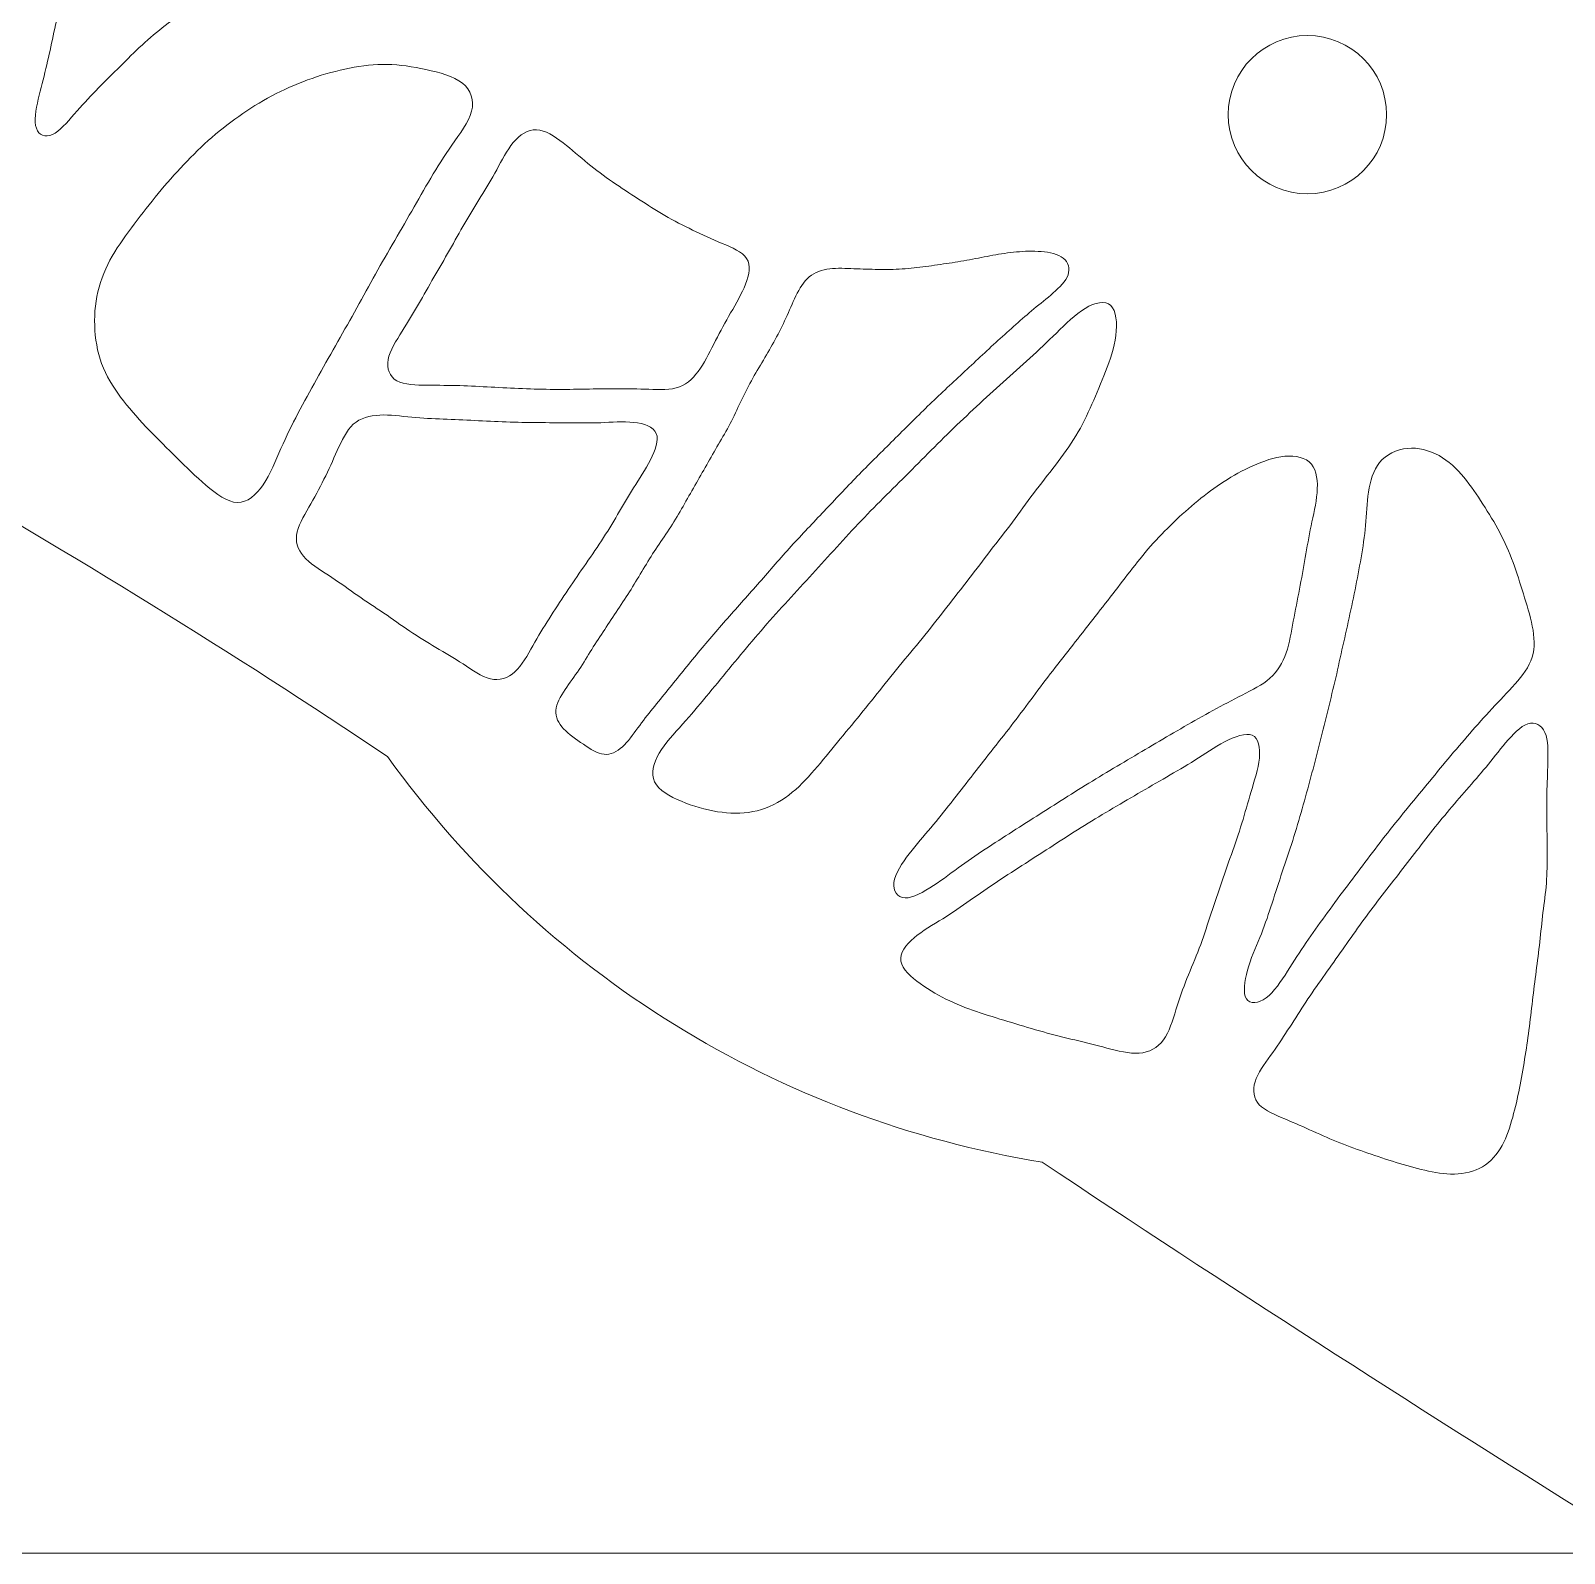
# Model space of a CAD drawing. Header units: inches. Extents: x 36 to 189, y -75 to 56.
# Drawn here: x 50.49 to 59.62, y 17.31 to 26.38 of the extents above; entities that cross this region are included whole.
import ezdxf

# ---------------------------------------------------------------- set-up
doc = ezdxf.new("R2010")
doc.units = ezdxf.units.IN
for name, color, linetype, lineweight in [('01_ORIGINAL_CAD', 7, 'Continuous', 20), ('10_EXTENSION_MASSES', 7, 'Continuous', 15), ('11_NODAL_COURTS', 7, 'Continuous', 15)]:
    doc.layers.add(name, color=color, linetype=linetype, lineweight=lineweight)

# ---------------------------------------------------------------- blocks, each defined once
blk = doc.blocks.new('OPTION_01_SCALLOP')
at = {"layer": '01_ORIGINAL_CAD'}
blk.add_line((71.4416, 17.3122), (36.2477, 17.3122), dxfattribs=at)
for centre, radius, start, end in [((27.3488, -15.6541), 45.3906, 56.18317, 60.40695), ((57.468, 25.5434), 5.9789, 215.66578, 260.76223), ((129.1585, 128.6999), 131.0408, 236.329902, 238.047924)]:
    blk.add_arc(centre, radius, start, end, dxfattribs=at)
at = {"layer": '10_EXTENSION_MASSES'}
for points, knots in [([(50.6142, 25.7613), (50.5721, 25.7421), (50.533, 25.7574), (50.5189, 25.7991), (50.5049, 25.8408), (50.5158, 25.9089), (50.53, 25.9726), (50.5442, 26.0363), (50.5615, 26.0956), (50.5759, 26.1541), (50.5903, 26.2126), (50.6017, 26.2702), (50.6143, 26.3284), (50.6268, 26.3865), (50.6404, 26.4451), (50.6559, 26.5033), (50.6714, 26.5615), (50.6888, 26.6194), (50.7051, 26.6774), (50.7215, 26.7355), (50.7369, 26.7937), (50.7518, 26.852), (50.7667, 26.9104), (50.7812, 26.9688), (50.7988, 27.0268), (50.8165, 27.0847), (50.8373, 27.1421), (50.8575, 27.1998), (50.8777, 27.2574), (50.8971, 27.3153), (50.9164, 27.3727), (50.9356, 27.4301), (50.9547, 27.487), (50.9757, 27.543), (50.9968, 27.5989), (51.02, 27.654), (51.0427, 27.7097), (51.0655, 27.7653), (51.0877, 27.8216), (51.1127, 27.8766), (51.1377, 27.9316), (51.1653, 27.9852), (51.1914, 28.0403), (51.2176, 28.0955), (51.2421, 28.1521), (51.2711, 28.2074), (51.3, 28.2627), (51.3333, 28.3168), (51.3789, 28.3518), (51.4245, 28.3867), (51.4825, 28.4025), (51.54, 28.3961), (51.5974, 28.3897), (51.6544, 28.3613), (51.7069, 28.3281), (51.7594, 28.295), (51.8075, 28.2572), (51.8534, 28.2179), (51.8994, 28.1786), (51.9433, 28.1378), (51.9861, 28.095), (52.029, 28.0521), (52.0707, 28.0072), (52.1111, 27.9616), (52.1515, 27.916), (52.1904, 27.8697), (52.2266, 27.8212), (52.2628, 27.7727), (52.2962, 27.7222), (52.3306, 27.6719), (52.3651, 27.6217), (52.4006, 27.5718), (52.4311, 27.5195), (52.4616, 27.4671), (52.4872, 27.4122), (52.5073, 27.3549), (52.5275, 27.2976), (52.5423, 27.2378), (52.5489, 27.175), (52.5554, 27.1123), (52.5538, 27.0466), (52.5339, 26.9939), (52.5141, 26.9412), (52.4761, 26.9015), (52.4254, 26.879), (52.3748, 26.8566), (52.3115, 26.8514), (52.2502, 26.8429), (52.1889, 26.8343), (52.1296, 26.8222), (52.0713, 26.8073), (52.013, 26.7924), (51.9557, 26.7747), (51.9001, 26.7519), (51.8445, 26.7292), (51.7905, 26.7014), (51.7365, 26.6734), (51.6825, 26.6454), (51.6285, 26.6172), (51.5748, 26.5893), (51.521, 26.5614), (51.4675, 26.5339), (51.4164, 26.5024), (51.3652, 26.4709), (51.3164, 26.4355), (51.2691, 26.398), (51.2217, 26.3605), (51.1758, 26.3209), (51.1315, 26.2792), (51.0872, 26.2375), (51.0444, 26.1937), (51.0014, 26.151), (50.9584, 26.1082), (50.9151, 26.0666), (50.8726, 26.0229), (50.8301, 25.9792), (50.7885, 25.9334), (50.745, 25.8837), (50.7016, 25.834), (50.6564, 25.7804), (50.6142, 25.7613)], [0, 0, 0, 0, 0.025, 0.025, 0.025, 0.05, 0.05, 0.05, 0.075, 0.075, 0.075, 0.1, 0.1, 0.1, 0.125, 0.125, 0.125, 0.15, 0.15, 0.15, 0.175, 0.175, 0.175, 0.2, 0.2, 0.2, 0.225, 0.225, 0.225, 0.25, 0.25, 0.25, 0.275, 0.275, 0.275, 0.3, 0.3, 0.3, 0.325, 0.325, 0.325, 0.35, 0.35, 0.35, 0.375, 0.375, 0.375, 0.4, 0.4, 0.4, 0.425, 0.425, 0.425, 0.45, 0.45, 0.45, 0.475, 0.475, 0.475, 0.5, 0.5, 0.5, 0.525, 0.525, 0.525, 0.55, 0.55, 0.55, 0.575, 0.575, 0.575, 0.6, 0.6, 0.6, 0.625, 0.625, 0.625, 0.65, 0.65, 0.65, 0.675, 0.675, 0.675, 0.7, 0.7, 0.7, 0.725, 0.725, 0.725, 0.75, 0.75, 0.75, 0.775, 0.775, 0.775, 0.8, 0.8, 0.8, 0.825, 0.825, 0.825, 0.85, 0.85, 0.85, 0.875, 0.875, 0.875, 0.9, 0.9, 0.9, 0.925, 0.925, 0.925, 0.95, 0.95, 0.95, 0.975, 0.975, 0.975, 1, 1, 1, 1]), ([(50.9183, 24.371), (50.8887, 24.4415), (50.8728, 24.5178), (50.8677, 24.5952), (50.8625, 24.6726), (50.8682, 24.7511), (50.8858, 24.8258), (50.9034, 24.9005), (50.9329, 24.9714), (50.971, 25.038), (51.0092, 25.1047), (51.056, 25.1669), (51.1024, 25.2286), (51.1489, 25.2902), (51.195, 25.3513), (51.2439, 25.4104), (51.2927, 25.4695), (51.3442, 25.5267), (51.3975, 25.5828), (51.4509, 25.639), (51.506, 25.6941), (51.5642, 25.745), (51.6224, 25.796), (51.6838, 25.8429), (51.7478, 25.8864), (51.8118, 25.9299), (51.8784, 25.97), (51.9473, 26.0053), (52.0162, 26.0406), (52.0875, 26.0711), (52.1607, 26.0965), (52.2339, 26.1219), (52.3091, 26.1422), (52.384, 26.157), (52.4589, 26.1717), (52.5335, 26.1809), (52.6086, 26.1795), (52.6836, 26.178), (52.759, 26.166), (52.8391, 26.1488), (52.9191, 26.1316), (53.0039, 26.1092), (53.056, 26.0677), (53.1082, 26.0261), (53.1277, 25.9653), (53.1109, 25.9002), (53.094, 25.8352), (53.0408, 25.7659), (52.994, 25.699), (52.9472, 25.6321), (52.9069, 25.5677), (52.8681, 25.5027), (52.8293, 25.4376), (52.7922, 25.3718), (52.7542, 25.3055), (52.7162, 25.2393), (52.6773, 25.1725), (52.6387, 25.1059), (52.6001, 25.0393), (52.5618, 24.9729), (52.5244, 24.9059), (52.4869, 24.8389), (52.4504, 24.7713), (52.4131, 24.7042), (52.3758, 24.6372), (52.3379, 24.5706), (52.3, 24.5039), (52.2622, 24.4371), (52.2244, 24.3701), (52.187, 24.303), (52.1496, 24.2359), (52.1124, 24.1686), (52.077, 24.101), (52.0416, 24.0334), (52.008, 23.9654), (51.9756, 23.8918), (51.9432, 23.8182), (51.9121, 23.7389), (51.8701, 23.6766), (51.8281, 23.6142), (51.7754, 23.5688), (51.716, 23.5704), (51.6566, 23.5719), (51.5906, 23.6204), (51.5291, 23.6729), (51.4676, 23.7255), (51.4106, 23.7821), (51.3549, 23.8371), (51.2991, 23.8922), (51.2446, 23.9457), (51.1913, 24.0011), (51.1381, 24.0565), (51.086, 24.1139), (51.0385, 24.1749), (50.9909, 24.2359), (50.9478, 24.3005), (50.9183, 24.371)], [0, 0, 0, 0, 0.03125, 0.03125, 0.03125, 0.0625, 0.0625, 0.0625, 0.09375, 0.09375, 0.09375, 0.125, 0.125, 0.125, 0.15625, 0.15625, 0.15625, 0.1875, 0.1875, 0.1875, 0.21875, 0.21875, 0.21875, 0.25, 0.25, 0.25, 0.28125, 0.28125, 0.28125, 0.3125, 0.3125, 0.3125, 0.34375, 0.34375, 0.34375, 0.375, 0.375, 0.375, 0.40625, 0.40625, 0.40625, 0.4375, 0.4375, 0.4375, 0.46875, 0.46875, 0.46875, 0.5, 0.5, 0.5, 0.53125, 0.53125, 0.53125, 0.5625, 0.5625, 0.5625, 0.59375, 0.59375, 0.59375, 0.625, 0.625, 0.625, 0.65625, 0.65625, 0.65625, 0.6875, 0.6875, 0.6875, 0.71875, 0.71875, 0.71875, 0.75, 0.75, 0.75, 0.78125, 0.78125, 0.78125, 0.8125, 0.8125, 0.8125, 0.84375, 0.84375, 0.84375, 0.875, 0.875, 0.875, 0.90625, 0.90625, 0.90625, 0.9375, 0.9375, 0.9375, 0.96875, 0.96875, 0.96875, 1, 1, 1, 1]), ([(52.6658, 24.2956), (52.6215, 24.3201), (52.6037, 24.3679), (52.6139, 24.4214), (52.6241, 24.475), (52.6622, 24.5343), (52.6973, 24.5902), (52.7323, 24.6461), (52.7641, 24.6986), (52.795, 24.7517), (52.8258, 24.8048), (52.8556, 24.8584), (52.8864, 24.912), (52.9172, 24.9656), (52.9489, 25.0192), (52.9796, 25.0732), (53.0103, 25.1271), (53.0398, 25.1816), (53.0707, 25.2348), (53.1017, 25.2881), (53.134, 25.3402), (53.1659, 25.3921), (53.1979, 25.444), (53.2296, 25.4956), (53.2603, 25.5517), (53.291, 25.6078), (53.3209, 25.6683), (53.3594, 25.7145), (53.398, 25.7607), (53.4452, 25.7926), (53.4969, 25.7904), (53.5485, 25.7882), (53.6045, 25.7519), (53.656, 25.7122), (53.7074, 25.6725), (53.7544, 25.6295), (53.8025, 25.59), (53.8506, 25.5506), (53.9, 25.5147), (53.9506, 25.4799), (54.0012, 25.445), (54.0531, 25.4112), (54.105, 25.3774), (54.157, 25.3437), (54.2089, 25.31), (54.2623, 25.2792), (54.3156, 25.2484), (54.3702, 25.2205), (54.427, 25.1932), (54.4838, 25.166), (54.5426, 25.1395), (54.6025, 25.1138), (54.6624, 25.0882), (54.7233, 25.0633), (54.7489, 25.0233), (54.7746, 24.9832), (54.7649, 24.9279), (54.7427, 24.871), (54.7204, 24.814), (54.6856, 24.7554), (54.6535, 24.6995), (54.6215, 24.6436), (54.5923, 24.5906), (54.5635, 24.5346), (54.5348, 24.4787), (54.5066, 24.4199), (54.4731, 24.3697), (54.4396, 24.3196), (54.4008, 24.2781), (54.3487, 24.2589), (54.2965, 24.2396), (54.2309, 24.2426), (54.1664, 24.2448), (54.102, 24.2469), (54.0387, 24.2482), (53.976, 24.2481), (53.9133, 24.248), (53.8512, 24.2466), (53.7889, 24.2455), (53.7266, 24.2444), (53.664, 24.2436), (53.6015, 24.2441), (53.539, 24.2446), (53.4765, 24.2463), (53.4139, 24.2487), (53.3513, 24.2511), (53.2887, 24.2542), (53.2266, 24.2575), (53.1645, 24.2608), (53.1029, 24.2644), (53.0404, 24.2663), (52.978, 24.2682), (52.9148, 24.2684), (52.8478, 24.2691), (52.7808, 24.2699), (52.71, 24.2711), (52.6658, 24.2956)], [0, 0, 0, 0, 0.03125, 0.03125, 0.03125, 0.0625, 0.0625, 0.0625, 0.09375, 0.09375, 0.09375, 0.125, 0.125, 0.125, 0.15625, 0.15625, 0.15625, 0.1875, 0.1875, 0.1875, 0.21875, 0.21875, 0.21875, 0.25, 0.25, 0.25, 0.28125, 0.28125, 0.28125, 0.3125, 0.3125, 0.3125, 0.34375, 0.34375, 0.34375, 0.375, 0.375, 0.375, 0.40625, 0.40625, 0.40625, 0.4375, 0.4375, 0.4375, 0.46875, 0.46875, 0.46875, 0.5, 0.5, 0.5, 0.53125, 0.53125, 0.53125, 0.5625, 0.5625, 0.5625, 0.59375, 0.59375, 0.59375, 0.625, 0.625, 0.625, 0.65625, 0.65625, 0.65625, 0.6875, 0.6875, 0.6875, 0.71875, 0.71875, 0.71875, 0.75, 0.75, 0.75, 0.78125, 0.78125, 0.78125, 0.8125, 0.8125, 0.8125, 0.84375, 0.84375, 0.84375, 0.875, 0.875, 0.875, 0.90625, 0.90625, 0.90625, 0.9375, 0.9375, 0.9375, 0.96875, 0.96875, 0.96875, 1, 1, 1, 1]), ([(53.613, 22.3326), (53.616, 22.3724), (53.6402, 22.4151), (53.6673, 22.456), (53.6944, 22.4969), (53.7244, 22.536), (53.7512, 22.5757), (53.7781, 22.6155), (53.8017, 22.6557), (53.8264, 22.6955), (53.8512, 22.7352), (53.8771, 22.7745), (53.9034, 22.814), (53.9297, 22.8535), (53.9563, 22.8932), (53.9827, 22.9331), (54.0091, 22.9729), (54.0352, 23.0129), (54.0602, 23.0531), (54.0852, 23.0933), (54.1091, 23.1338), (54.1333, 23.174), (54.1576, 23.2142), (54.1823, 23.2541), (54.2083, 23.2933), (54.2344, 23.3326), (54.2619, 23.3712), (54.2877, 23.4108), (54.3134, 23.4504), (54.3376, 23.491), (54.3612, 23.532), (54.3848, 23.5731), (54.408, 23.6145), (54.4315, 23.6557), (54.4551, 23.6969), (54.479, 23.7378), (54.5024, 23.779), (54.5257, 23.8201), (54.5485, 23.8614), (54.5722, 23.9021), (54.5958, 23.9429), (54.6202, 23.983), (54.6423, 24.0244), (54.6645, 24.0659), (54.6844, 24.1088), (54.7047, 24.1517), (54.725, 24.1946), (54.7457, 24.2376), (54.7683, 24.2796), (54.7909, 24.3215), (54.8154, 24.3624), (54.8395, 24.4031), (54.8637, 24.4438), (54.8876, 24.4843), (54.9104, 24.5255), (54.9333, 24.5667), (54.9551, 24.6085), (54.9752, 24.6519), (54.9953, 24.6952), (55.0137, 24.7401), (55.0343, 24.7843), (55.0549, 24.8284), (55.0778, 24.8718), (55.1093, 24.9027), (55.1409, 24.9336), (55.1812, 24.9519), (55.2262, 24.9598), (55.2712, 24.9677), (55.3209, 24.9651), (55.3698, 24.9631), (55.4187, 24.9611), (55.4668, 24.9598), (55.5147, 24.9589), (55.5626, 24.9581), (55.6103, 24.9577), (55.6575, 24.96), (55.7048, 24.9624), (55.7515, 24.9676), (55.7981, 24.9736), (55.8447, 24.9796), (55.8912, 24.9865), (55.9377, 24.9935), (55.9842, 25.0004), (56.0307, 25.0074), (56.0769, 25.016), (56.1231, 25.0245), (56.169, 25.0346), (56.2149, 25.0429), (56.2609, 25.0513), (56.307, 25.0579), (56.3551, 25.0624), (56.4031, 25.0668), (56.4533, 25.0691), (56.5035, 25.0649), (56.5537, 25.0607), (56.6041, 25.05), (56.6346, 25.0255), (56.6652, 25.001), (56.6758, 24.9627), (56.6627, 24.9254), (56.6495, 24.8881), (56.6125, 24.8518), (56.5744, 24.8184), (56.5363, 24.785), (56.4971, 24.7546), (56.4598, 24.7238), (56.4226, 24.6929), (56.3873, 24.6617), (56.3519, 24.6301), (56.3165, 24.5986), (56.2809, 24.5668), (56.2456, 24.5347), (56.2102, 24.5026), (56.1751, 24.4702), (56.1402, 24.4376), (56.1052, 24.405), (56.0704, 24.3724), (56.0355, 24.3398), (56.0006, 24.3072), (55.9656, 24.2747), (55.9307, 24.2421), (55.8959, 24.2094), (55.8612, 24.1767), (55.8268, 24.1435), (55.7925, 24.1103), (55.7586, 24.0767), (55.7247, 24.043), (55.6909, 24.0093), (55.6571, 23.9756), (55.6232, 23.9419), (55.5893, 23.9083), (55.5553, 23.8747), (55.5215, 23.8411), (55.4876, 23.8074), (55.4538, 23.7737), (55.4204, 23.7396), (55.387, 23.7054), (55.354, 23.6709), (55.3212, 23.6362), (55.2883, 23.6016), (55.2556, 23.5668), (55.2228, 23.5321), (55.1899, 23.4975), (55.157, 23.4629), (55.1242, 23.4282), (55.0914, 23.3934), (55.0588, 23.3586), (55.0267, 23.3233), (54.9945, 23.2879), (54.9629, 23.2522), (54.9313, 23.2163), (54.8998, 23.1805), (54.8683, 23.1446), (54.8368, 23.1087), (54.8053, 23.0728), (54.7737, 23.037), (54.7422, 23.0012), (54.7106, 22.9654), (54.6789, 22.9296), (54.6473, 22.8938), (54.6157, 22.858), (54.584, 22.8223), (54.5528, 22.7861), (54.5217, 22.7499), (54.491, 22.7134), (54.4607, 22.6765), (54.4304, 22.6395), (54.4005, 22.6023), (54.3705, 22.5651), (54.3405, 22.5279), (54.3105, 22.4907), (54.2803, 22.4539), (54.2502, 22.4171), (54.22, 22.3806), (54.1901, 22.3434), (54.1602, 22.3063), (54.1306, 22.2685), (54.101, 22.2283), (54.0715, 22.1882), (54.042, 22.1457), (54.0087, 22.1153), (53.9755, 22.0849), (53.9386, 22.0666), (53.8994, 22.0709), (53.8603, 22.0752), (53.819, 22.102), (53.7764, 22.1304), (53.7338, 22.1588), (53.69, 22.1887), (53.659, 22.2222), (53.6281, 22.2557), (53.6099, 22.2927), (53.613, 22.3326)], [0, 0, 0, 0, 0.015625, 0.015625, 0.015625, 0.03125, 0.03125, 0.03125, 0.046875, 0.046875, 0.046875, 0.0625, 0.0625, 0.0625, 0.078125, 0.078125, 0.078125, 0.09375, 0.09375, 0.09375, 0.109375, 0.109375, 0.109375, 0.125, 0.125, 0.125, 0.140625, 0.140625, 0.140625, 0.15625, 0.15625, 0.15625, 0.171875, 0.171875, 0.171875, 0.1875, 0.1875, 0.1875, 0.203125, 0.203125, 0.203125, 0.21875, 0.21875, 0.21875, 0.234375, 0.234375, 0.234375, 0.25, 0.25, 0.25, 0.265625, 0.265625, 0.265625, 0.28125, 0.28125, 0.28125, 0.296875, 0.296875, 0.296875, 0.3125, 0.3125, 0.3125, 0.328125, 0.328125, 0.328125, 0.34375, 0.34375, 0.34375, 0.359375, 0.359375, 0.359375, 0.375, 0.375, 0.375, 0.390625, 0.390625, 0.390625, 0.40625, 0.40625, 0.40625, 0.421875, 0.421875, 0.421875, 0.4375, 0.4375, 0.4375, 0.453125, 0.453125, 0.453125, 0.46875, 0.46875, 0.46875, 0.484375, 0.484375, 0.484375, 0.5, 0.5, 0.5, 0.515625, 0.515625, 0.515625, 0.53125, 0.53125, 0.53125, 0.546875, 0.546875, 0.546875, 0.5625, 0.5625, 0.5625, 0.578125, 0.578125, 0.578125, 0.59375, 0.59375, 0.59375, 0.609375, 0.609375, 0.609375, 0.625, 0.625, 0.625, 0.640625, 0.640625, 0.640625, 0.65625, 0.65625, 0.65625, 0.671875, 0.671875, 0.671875, 0.6875, 0.6875, 0.6875, 0.703125, 0.703125, 0.703125, 0.71875, 0.71875, 0.71875, 0.734375, 0.734375, 0.734375, 0.75, 0.75, 0.75, 0.765625, 0.765625, 0.765625, 0.78125, 0.78125, 0.78125, 0.796875, 0.796875, 0.796875, 0.8125, 0.8125, 0.8125, 0.828125, 0.828125, 0.828125, 0.84375, 0.84375, 0.84375, 0.859375, 0.859375, 0.859375, 0.875, 0.875, 0.875, 0.890625, 0.890625, 0.890625, 0.90625, 0.90625, 0.90625, 0.921875, 0.921875, 0.921875, 0.9375, 0.9375, 0.9375, 0.953125, 0.953125, 0.953125, 0.96875, 0.96875, 0.96875, 0.984375, 0.984375, 0.984375, 1, 1, 1, 1]), ([(54.201, 21.9066), (54.1763, 21.9561), (54.1924, 22.0181), (54.2276, 22.0777), (54.2629, 22.1373), (54.3174, 22.1946), (54.3675, 22.2503), (54.4175, 22.3061), (54.4631, 22.3603), (54.5084, 22.415), (54.5538, 22.4697), (54.599, 22.5249), (54.6444, 22.5801), (54.6899, 22.6354), (54.7356, 22.6907), (54.782, 22.7453), (54.8284, 22.8), (54.8755, 22.8539), (54.9233, 22.9072), (54.9712, 22.9605), (55.0197, 23.0132), (55.0681, 23.066), (55.1165, 23.1188), (55.1648, 23.1718), (55.2129, 23.2248), (55.2611, 23.2779), (55.3091, 23.3311), (55.3578, 23.3836), (55.4065, 23.4361), (55.4559, 23.4879), (55.5061, 23.539), (55.5563, 23.5901), (55.6072, 23.6405), (55.658, 23.6911), (55.7087, 23.7416), (55.7593, 23.7924), (55.8099, 23.8432), (55.8604, 23.8939), (55.9108, 23.9448), (55.9621, 23.9948), (56.0134, 24.0447), (56.0656, 24.0938), (56.1183, 24.1425), (56.171, 24.1911), (56.2242, 24.2394), (56.2773, 24.2873), (56.3304, 24.3352), (56.3833, 24.3828), (56.4355, 24.4306), (56.4877, 24.4785), (56.5392, 24.5266), (56.5937, 24.5798), (56.6481, 24.6331), (56.7054, 24.6913), (56.7643, 24.7267), (56.8231, 24.7621), (56.8835, 24.7746), (56.9169, 24.7437), (56.9503, 24.7127), (56.9569, 24.6382), (56.9475, 24.5647), (56.9381, 24.4913), (56.9127, 24.4189), (56.8866, 24.351), (56.8604, 24.2831), (56.8336, 24.2196), (56.805, 24.1559), (56.7764, 24.0923), (56.7462, 24.0286), (56.7101, 23.968), (56.674, 23.9074), (56.632, 23.85), (56.5887, 23.7935), (56.5453, 23.7371), (56.5005, 23.6815), (56.4577, 23.6249), (56.4149, 23.5682), (56.3741, 23.5105), (56.3316, 23.4537), (56.2891, 23.3968), (56.2449, 23.3408), (56.2015, 23.2845), (56.1581, 23.2281), (56.1155, 23.1715), (56.0723, 23.1154), (56.029, 23.0593), (55.9851, 23.0038), (55.9416, 22.9479), (55.8981, 22.8921), (55.855, 22.8359), (55.8105, 22.7807), (55.766, 22.7256), (55.7201, 22.6715), (55.6749, 22.6168), (55.6298, 22.5621), (55.5854, 22.5068), (55.5412, 22.4515), (55.4969, 22.3961), (55.4529, 22.3406), (55.4081, 22.2857), (55.3633, 22.2309), (55.3178, 22.1766), (55.2728, 22.1216), (55.2279, 22.0667), (55.1833, 22.011), (55.1356, 21.9575), (55.0878, 21.904), (55.0368, 21.8527), (54.9784, 21.8124), (54.92, 21.7721), (54.8543, 21.7428), (54.7861, 21.7292), (54.7179, 21.7155), (54.6472, 21.7175), (54.5753, 21.7291), (54.5033, 21.7406), (54.4301, 21.7617), (54.3607, 21.7908), (54.2913, 21.8199), (54.2258, 21.857), (54.201, 21.9066)], [0, 0, 0, 0, 0.025, 0.025, 0.025, 0.05, 0.05, 0.05, 0.075, 0.075, 0.075, 0.1, 0.1, 0.1, 0.125, 0.125, 0.125, 0.15, 0.15, 0.15, 0.175, 0.175, 0.175, 0.2, 0.2, 0.2, 0.225, 0.225, 0.225, 0.25, 0.25, 0.25, 0.275, 0.275, 0.275, 0.3, 0.3, 0.3, 0.325, 0.325, 0.325, 0.35, 0.35, 0.35, 0.375, 0.375, 0.375, 0.4, 0.4, 0.4, 0.425, 0.425, 0.425, 0.45, 0.45, 0.45, 0.475, 0.475, 0.475, 0.5, 0.5, 0.5, 0.525, 0.525, 0.525, 0.55, 0.55, 0.55, 0.575, 0.575, 0.575, 0.6, 0.6, 0.6, 0.625, 0.625, 0.625, 0.65, 0.65, 0.65, 0.675, 0.675, 0.675, 0.7, 0.7, 0.7, 0.725, 0.725, 0.725, 0.75, 0.75, 0.75, 0.775, 0.775, 0.775, 0.8, 0.8, 0.8, 0.825, 0.825, 0.825, 0.85, 0.85, 0.85, 0.875, 0.875, 0.875, 0.9, 0.9, 0.9, 0.925, 0.925, 0.925, 0.95, 0.95, 0.95, 0.975, 0.975, 0.975, 1, 1, 1, 1]), ([(52.2793, 23.1235), (52.225, 23.1591), (52.1655, 23.1934), (52.1247, 23.2342), (52.0839, 23.2751), (52.062, 23.3226), (52.0685, 23.3753), (52.0751, 23.428), (52.1102, 23.486), (52.1425, 23.5423), (52.1748, 23.5986), (52.2043, 23.6532), (52.2317, 23.709), (52.2592, 23.7648), (52.2846, 23.8219), (52.3111, 23.8804), (52.3375, 23.9388), (52.3651, 23.9987), (52.4066, 24.0361), (52.4481, 24.0735), (52.5035, 24.0884), (52.5641, 24.0911), (52.6247, 24.0938), (52.6905, 24.0843), (52.7543, 24.0783), (52.8182, 24.0724), (52.8803, 24.07), (52.9425, 24.0674), (53.0047, 24.0648), (53.067, 24.062), (53.1294, 24.0589), (53.1919, 24.0558), (53.2544, 24.0524), (53.3169, 24.0502), (53.3795, 24.0481), (53.4421, 24.0471), (53.5047, 24.0464), (53.5673, 24.0457), (53.6297, 24.0453), (53.6916, 24.0446), (53.7534, 24.044), (53.8145, 24.0431), (53.8796, 24.0457), (53.9446, 24.0483), (54.0136, 24.0543), (54.0759, 24.0475), (54.1383, 24.0408), (54.194, 24.0213), (54.2108, 23.9815), (54.2275, 23.9417), (54.2051, 23.8817), (54.1755, 23.8242), (54.1459, 23.7666), (54.1091, 23.7115), (54.0755, 23.6577), (54.0419, 23.604), (54.0116, 23.5516), (53.9806, 23.499), (53.9496, 23.4464), (53.918, 23.3937), (53.8842, 23.3419), (53.8504, 23.29), (53.8144, 23.239), (53.7789, 23.1877), (53.7434, 23.1363), (53.7084, 23.0846), (53.6738, 23.0331), (53.6393, 22.9816), (53.6053, 22.9303), (53.5725, 22.8784), (53.5398, 22.8265), (53.5083, 22.7739), (53.476, 22.7174), (53.4437, 22.6609), (53.4106, 22.6004), (53.3687, 22.5621), (53.3267, 22.5239), (53.2759, 22.508), (53.2229, 22.5204), (53.1698, 22.5328), (53.1145, 22.5736), (53.0599, 22.6093), (53.0054, 22.645), (52.9517, 22.6757), (52.8988, 22.7071), (52.8459, 22.7385), (52.7938, 22.7706), (52.7423, 22.8051), (52.6907, 22.8396), (52.6397, 22.8765), (52.5881, 22.9118), (52.5364, 22.947), (52.4841, 22.9806), (52.4334, 23.0159), (52.3827, 23.0511), (52.3336, 23.0879), (52.2793, 23.1235)], [0, 0, 0, 0, 0.03125, 0.03125, 0.03125, 0.0625, 0.0625, 0.0625, 0.09375, 0.09375, 0.09375, 0.125, 0.125, 0.125, 0.15625, 0.15625, 0.15625, 0.1875, 0.1875, 0.1875, 0.21875, 0.21875, 0.21875, 0.25, 0.25, 0.25, 0.28125, 0.28125, 0.28125, 0.3125, 0.3125, 0.3125, 0.34375, 0.34375, 0.34375, 0.375, 0.375, 0.375, 0.40625, 0.40625, 0.40625, 0.4375, 0.4375, 0.4375, 0.46875, 0.46875, 0.46875, 0.5, 0.5, 0.5, 0.53125, 0.53125, 0.53125, 0.5625, 0.5625, 0.5625, 0.59375, 0.59375, 0.59375, 0.625, 0.625, 0.625, 0.65625, 0.65625, 0.65625, 0.6875, 0.6875, 0.6875, 0.71875, 0.71875, 0.71875, 0.75, 0.75, 0.75, 0.78125, 0.78125, 0.78125, 0.8125, 0.8125, 0.8125, 0.84375, 0.84375, 0.84375, 0.875, 0.875, 0.875, 0.90625, 0.90625, 0.90625, 0.9375, 0.9375, 0.9375, 0.96875, 0.96875, 0.96875, 1, 1, 1, 1]), ([(55.626, 21.3083), (55.6332, 21.3596), (55.6749, 21.4228), (55.7176, 21.4789), (55.7603, 21.5351), (55.804, 21.5842), (55.8457, 21.6336), (55.8874, 21.6829), (55.927, 21.7324), (55.9667, 21.7827), (56.0064, 21.833), (56.0462, 21.8841), (56.0857, 21.9352), (56.1253, 21.9862), (56.1647, 22.0373), (56.2046, 22.088), (56.2444, 22.1387), (56.2847, 22.1891), (56.3241, 22.2401), (56.3635, 22.2911), (56.4019, 22.3429), (56.4404, 22.3946), (56.4789, 22.4464), (56.5173, 22.4982), (56.5566, 22.5493), (56.5959, 22.6005), (56.6361, 22.651), (56.6759, 22.7017), (56.7158, 22.7524), (56.7553, 22.8033), (56.795, 22.8541), (56.8347, 22.9049), (56.8746, 22.9556), (56.9141, 23.0066), (56.9535, 23.0576), (56.9927, 23.1089), (57.0321, 23.1598), (57.0716, 23.2108), (57.1115, 23.2614), (57.1543, 23.31), (57.1972, 23.3587), (57.2429, 23.4055), (57.2899, 23.4506), (57.3369, 23.4958), (57.3851, 23.5394), (57.4353, 23.5805), (57.4855, 23.6216), (57.5376, 23.6602), (57.5918, 23.695), (57.6459, 23.7299), (57.7021, 23.761), (57.7634, 23.7886), (57.8246, 23.8162), (57.8909, 23.8404), (57.9543, 23.8459), (58.0178, 23.8514), (58.0783, 23.8383), (58.1117, 23.7989), (58.1451, 23.7595), (58.1514, 23.6938), (58.1459, 23.6279), (58.1405, 23.562), (58.1234, 23.4958), (58.11, 23.4315), (58.0965, 23.3672), (58.0866, 23.3047), (58.0758, 23.2421), (58.065, 23.1794), (58.0533, 23.1166), (58.041, 23.0538), (58.0288, 22.991), (58.016, 22.9281), (58.0044, 22.8638), (57.9927, 22.7996), (57.9823, 22.7339), (57.9618, 22.6751), (57.9412, 22.6163), (57.9106, 22.5645), (57.8651, 22.5239), (57.8196, 22.4832), (57.7593, 22.4537), (57.7, 22.4236), (57.6408, 22.3935), (57.5826, 22.3628), (57.5253, 22.3314), (57.4679, 22.3), (57.4115, 22.2679), (57.355, 22.2354), (57.2986, 22.203), (57.2423, 22.1701), (57.186, 22.137), (57.1298, 22.1039), (57.0737, 22.0706), (57.0176, 22.0373), (56.9615, 22.0041), (56.9053, 21.9709), (56.8495, 21.9372), (56.7937, 21.9034), (56.7383, 21.869), (56.6831, 21.8342), (56.628, 21.7995), (56.573, 21.7644), (56.5179, 21.7294), (56.4628, 21.6945), (56.4076, 21.6596), (56.3526, 21.6244), (56.2975, 21.5893), (56.2426, 21.5538), (56.1886, 21.5183), (56.1346, 21.4829), (56.0814, 21.4474), (56.028, 21.4088), (55.9746, 21.3702), (55.921, 21.3283), (55.8619, 21.2894), (55.8028, 21.2504), (55.7381, 21.2142), (55.6921, 21.2159), (55.6461, 21.2175), (55.6188, 21.257), (55.626, 21.3083)], [0, 0, 0, 0, 0.025, 0.025, 0.025, 0.05, 0.05, 0.05, 0.075, 0.075, 0.075, 0.1, 0.1, 0.1, 0.125, 0.125, 0.125, 0.15, 0.15, 0.15, 0.175, 0.175, 0.175, 0.2, 0.2, 0.2, 0.225, 0.225, 0.225, 0.25, 0.25, 0.25, 0.275, 0.275, 0.275, 0.3, 0.3, 0.3, 0.325, 0.325, 0.325, 0.35, 0.35, 0.35, 0.375, 0.375, 0.375, 0.4, 0.4, 0.4, 0.425, 0.425, 0.425, 0.45, 0.45, 0.45, 0.475, 0.475, 0.475, 0.5, 0.5, 0.5, 0.525, 0.525, 0.525, 0.55, 0.55, 0.55, 0.575, 0.575, 0.575, 0.6, 0.6, 0.6, 0.625, 0.625, 0.625, 0.65, 0.65, 0.65, 0.675, 0.675, 0.675, 0.7, 0.7, 0.7, 0.725, 0.725, 0.725, 0.75, 0.75, 0.75, 0.775, 0.775, 0.775, 0.8, 0.8, 0.8, 0.825, 0.825, 0.825, 0.85, 0.85, 0.85, 0.875, 0.875, 0.875, 0.9, 0.9, 0.9, 0.925, 0.925, 0.925, 0.95, 0.95, 0.95, 0.975, 0.975, 0.975, 1, 1, 1, 1]), ([(57.7251, 20.6151), (57.704, 20.6483), (57.7124, 20.7183), (57.7313, 20.7854), (57.7502, 20.8526), (57.7796, 20.9169), (57.8048, 20.979), (57.8299, 21.0412), (57.8507, 21.1011), (57.8708, 21.162), (57.8909, 21.2229), (57.9102, 21.2848), (57.9308, 21.347), (57.9514, 21.4092), (57.9732, 21.4718), (57.9934, 21.5346), (58.0135, 21.5973), (58.032, 21.6603), (58.0502, 21.7233), (58.0684, 21.7863), (58.0862, 21.8493), (58.1031, 21.9123), (58.1199, 21.9753), (58.1358, 22.0384), (58.1516, 22.1014), (58.1674, 22.1645), (58.1832, 22.2275), (58.1991, 22.2904), (58.215, 22.3534), (58.2312, 22.4163), (58.2461, 22.4795), (58.2611, 22.5427), (58.2748, 22.6061), (58.2889, 22.6694), (58.303, 22.7327), (58.3175, 22.796), (58.3315, 22.8594), (58.3455, 22.9228), (58.359, 22.9863), (58.3719, 23.0499), (58.3847, 23.1135), (58.3968, 23.1772), (58.4077, 23.241), (58.4187, 23.3048), (58.4285, 23.3687), (58.4345, 23.4342), (58.4405, 23.4997), (58.4427, 23.5667), (58.4524, 23.6323), (58.4621, 23.6979), (58.4792, 23.762), (58.5185, 23.8091), (58.5578, 23.8562), (58.6194, 23.8863), (58.6835, 23.8926), (58.7477, 23.8989), (58.8145, 23.8813), (58.8721, 23.8494), (58.9296, 23.8175), (58.9778, 23.7713), (59.0199, 23.7209), (59.062, 23.6705), (59.0978, 23.616), (59.1332, 23.5608), (59.1685, 23.5057), (59.2034, 23.4501), (59.2337, 23.3924), (59.2641, 23.3347), (59.2901, 23.275), (59.3127, 23.2138), (59.3354, 23.1525), (59.3547, 23.0897), (59.3745, 23.0262), (59.3944, 22.9627), (59.4148, 22.8984), (59.4274, 22.8344), (59.44, 22.7704), (59.4447, 22.7066), (59.4269, 22.6489), (59.4091, 22.5912), (59.3687, 22.5396), (59.3247, 22.4898), (59.2807, 22.4399), (59.2331, 22.3918), (59.1877, 22.343), (59.1423, 22.2943), (59.099, 22.2448), (59.0559, 22.1951), (59.0127, 22.1454), (58.9696, 22.0954), (58.9272, 22.0448), (58.8847, 21.9942), (58.8429, 21.9431), (58.8009, 21.8921), (58.759, 21.8411), (58.7169, 21.7902), (58.6751, 21.739), (58.6333, 21.6879), (58.5918, 21.6366), (58.5512, 21.5846), (58.5105, 21.5326), (58.4709, 21.4798), (58.4311, 21.4271), (58.3914, 21.3743), (58.3517, 21.3215), (58.312, 21.2686), (58.2723, 21.2157), (58.2325, 21.1627), (58.1937, 21.1097), (58.1549, 21.0567), (58.117, 21.0036), (58.0804, 20.9492), (58.0438, 20.8949), (58.0086, 20.8391), (57.9699, 20.7789), (57.9312, 20.7186), (57.8892, 20.6538), (57.8429, 20.6196), (57.7966, 20.5855), (57.7461, 20.5819), (57.7251, 20.6151)], [0, 0, 0, 0, 0.025, 0.025, 0.025, 0.05, 0.05, 0.05, 0.075, 0.075, 0.075, 0.1, 0.1, 0.1, 0.125, 0.125, 0.125, 0.15, 0.15, 0.15, 0.175, 0.175, 0.175, 0.2, 0.2, 0.2, 0.225, 0.225, 0.225, 0.25, 0.25, 0.25, 0.275, 0.275, 0.275, 0.3, 0.3, 0.3, 0.325, 0.325, 0.325, 0.35, 0.35, 0.35, 0.375, 0.375, 0.375, 0.4, 0.4, 0.4, 0.425, 0.425, 0.425, 0.45, 0.45, 0.45, 0.475, 0.475, 0.475, 0.5, 0.5, 0.5, 0.525, 0.525, 0.525, 0.55, 0.55, 0.55, 0.575, 0.575, 0.575, 0.6, 0.6, 0.6, 0.625, 0.625, 0.625, 0.65, 0.65, 0.65, 0.675, 0.675, 0.675, 0.7, 0.7, 0.7, 0.725, 0.725, 0.725, 0.75, 0.75, 0.75, 0.775, 0.775, 0.775, 0.8, 0.8, 0.8, 0.825, 0.825, 0.825, 0.85, 0.85, 0.85, 0.875, 0.875, 0.875, 0.9, 0.9, 0.9, 0.925, 0.925, 0.925, 0.95, 0.95, 0.95, 0.975, 0.975, 0.975, 1, 1, 1, 1]), ([(55.6678, 20.8384), (55.6601, 20.8859), (55.6961, 20.9354), (55.7458, 20.9778), (55.7954, 21.0202), (55.8588, 21.0556), (55.9168, 21.0919), (55.9747, 21.1282), (56.0273, 21.1655), (56.0806, 21.2028), (56.134, 21.2401), (56.188, 21.2774), (56.2428, 21.3138), (56.2976, 21.3502), (56.3531, 21.3856), (56.4085, 21.4212), (56.4639, 21.4568), (56.5191, 21.4924), (56.5743, 21.5281), (56.6295, 21.5639), (56.6846, 21.5997), (56.7403, 21.6346), (56.7961, 21.6695), (56.8524, 21.7034), (56.909, 21.7369), (56.9656, 21.7704), (57.0225, 21.8036), (57.0794, 21.8367), (57.1363, 21.8699), (57.1932, 21.903), (57.2496, 21.9356), (57.3059, 21.9681), (57.3617, 21.9999), (57.4185, 22.0361), (57.4753, 22.0723), (57.5331, 22.1128), (57.5947, 22.1449), (57.6563, 22.177), (57.7217, 22.2007), (57.7598, 22.1841), (57.7979, 22.1676), (57.8087, 22.1107), (57.8024, 22.0474), (57.7962, 21.9841), (57.7728, 21.9143), (57.753, 21.8487), (57.7332, 21.783), (57.717, 21.7216), (57.698, 21.6599), (57.679, 21.5981), (57.6572, 21.5361), (57.6353, 21.4741), (57.6134, 21.412), (57.5914, 21.3498), (57.5699, 21.2875), (57.5485, 21.2252), (57.5276, 21.1627), (57.5073, 21.1004), (57.4871, 21.0381), (57.4674, 20.9759), (57.4444, 20.9154), (57.4214, 20.8549), (57.395, 20.796), (57.3712, 20.7358), (57.3473, 20.6756), (57.326, 20.6141), (57.3056, 20.5496), (57.2852, 20.485), (57.2658, 20.4175), (57.2309, 20.3701), (57.196, 20.3227), (57.1456, 20.2954), (57.0864, 20.2909), (57.0272, 20.2865), (56.959, 20.3047), (56.8936, 20.3216), (56.8282, 20.3386), (56.7656, 20.3542), (56.703, 20.3695), (56.6405, 20.3848), (56.5781, 20.3998), (56.5158, 20.417), (56.4535, 20.4342), (56.3912, 20.4536), (56.3284, 20.4727), (56.2655, 20.4919), (56.202, 20.5108), (56.1402, 20.5313), (56.0784, 20.5518), (56.0182, 20.5739), (55.9582, 20.6022), (55.8981, 20.6305), (55.8383, 20.6649), (55.7826, 20.705), (55.727, 20.7451), (55.6756, 20.7908), (55.6678, 20.8384)], [0, 0, 0, 0, 0.03125, 0.03125, 0.03125, 0.0625, 0.0625, 0.0625, 0.09375, 0.09375, 0.09375, 0.125, 0.125, 0.125, 0.15625, 0.15625, 0.15625, 0.1875, 0.1875, 0.1875, 0.21875, 0.21875, 0.21875, 0.25, 0.25, 0.25, 0.28125, 0.28125, 0.28125, 0.3125, 0.3125, 0.3125, 0.34375, 0.34375, 0.34375, 0.375, 0.375, 0.375, 0.40625, 0.40625, 0.40625, 0.4375, 0.4375, 0.4375, 0.46875, 0.46875, 0.46875, 0.5, 0.5, 0.5, 0.53125, 0.53125, 0.53125, 0.5625, 0.5625, 0.5625, 0.59375, 0.59375, 0.59375, 0.625, 0.625, 0.625, 0.65625, 0.65625, 0.65625, 0.6875, 0.6875, 0.6875, 0.71875, 0.71875, 0.71875, 0.75, 0.75, 0.75, 0.78125, 0.78125, 0.78125, 0.8125, 0.8125, 0.8125, 0.84375, 0.84375, 0.84375, 0.875, 0.875, 0.875, 0.90625, 0.90625, 0.90625, 0.9375, 0.9375, 0.9375, 0.96875, 0.96875, 0.96875, 1, 1, 1, 1]), ([(57.8019, 19.9837), (57.7678, 20.0203), (57.7603, 20.0697), (57.7764, 20.1209), (57.7924, 20.1721), (57.832, 20.2251), (57.8685, 20.2764), (57.905, 20.3276), (57.9384, 20.3772), (57.9707, 20.427), (58.0031, 20.4768), (58.0344, 20.5269), (58.067, 20.5766), (58.0996, 20.6262), (58.1336, 20.6753), (58.1679, 20.7242), (58.2021, 20.773), (58.2368, 20.8216), (58.2711, 20.8703), (58.3055, 20.919), (58.3396, 20.9679), (58.3742, 21.0164), (58.4087, 21.065), (58.4437, 21.1133), (58.4795, 21.1609), (58.5154, 21.2085), (58.552, 21.2555), (58.5887, 21.3026), (58.6253, 21.3496), (58.6619, 21.3966), (58.6983, 21.4438), (58.7348, 21.491), (58.771, 21.5383), (58.8078, 21.5852), (58.8446, 21.6322), (58.8819, 21.6787), (58.9201, 21.7245), (58.9584, 21.7703), (58.9976, 21.8155), (59.0365, 21.86), (59.0754, 21.9046), (59.114, 21.9486), (59.1519, 21.995), (59.1898, 22.0414), (59.227, 22.0903), (59.2688, 22.1394), (59.3107, 22.1885), (59.3572, 22.238), (59.4004, 22.2522), (59.4436, 22.2665), (59.4834, 22.2456), (59.503, 22.2008), (59.5226, 22.156), (59.5219, 22.0872), (59.5202, 22.0227), (59.5184, 21.9582), (59.5157, 21.8979), (59.5145, 21.8385), (59.5134, 21.779), (59.5139, 21.7203), (59.5145, 21.6609), (59.5151, 21.6016), (59.5158, 21.5417), (59.516, 21.482), (59.5162, 21.4222), (59.5159, 21.3626), (59.5114, 21.3038), (59.5068, 21.2451), (59.498, 21.1871), (59.491, 21.1288), (59.484, 21.0705), (59.4789, 21.0118), (59.4724, 20.9533), (59.4659, 20.8949), (59.4581, 20.8367), (59.4505, 20.7785), (59.4429, 20.7202), (59.4355, 20.662), (59.4285, 20.6036), (59.4215, 20.5453), (59.4149, 20.4869), (59.4073, 20.4287), (59.3997, 20.3704), (59.3912, 20.3124), (59.382, 20.2546), (59.3728, 20.1967), (59.3629, 20.1391), (59.3514, 20.0816), (59.3398, 20.0241), (59.3265, 19.9668), (59.3107, 19.909), (59.2948, 19.8512), (59.2763, 19.793), (59.2476, 19.7412), (59.2189, 19.6894), (59.18, 19.644), (59.1309, 19.6147), (59.0819, 19.5853), (59.0226, 19.5721), (58.9635, 19.5709), (58.9044, 19.5697), (58.8454, 19.5806), (58.7875, 19.5938), (58.7296, 19.6071), (58.6727, 19.6227), (58.6162, 19.6402), (58.5596, 19.6576), (58.5033, 19.677), (58.4475, 19.6963), (58.3917, 19.7157), (58.3363, 19.7349), (58.2822, 19.7565), (58.2281, 19.778), (58.1752, 19.8018), (58.1213, 19.826), (58.0673, 19.8503), (58.0124, 19.875), (57.9545, 19.8992), (57.8967, 19.9234), (57.8359, 19.9471), (57.8019, 19.9837)], [0, 0, 0, 0, 0.025, 0.025, 0.025, 0.05, 0.05, 0.05, 0.075, 0.075, 0.075, 0.1, 0.1, 0.1, 0.125, 0.125, 0.125, 0.15, 0.15, 0.15, 0.175, 0.175, 0.175, 0.2, 0.2, 0.2, 0.225, 0.225, 0.225, 0.25, 0.25, 0.25, 0.275, 0.275, 0.275, 0.3, 0.3, 0.3, 0.325, 0.325, 0.325, 0.35, 0.35, 0.35, 0.375, 0.375, 0.375, 0.4, 0.4, 0.4, 0.425, 0.425, 0.425, 0.45, 0.45, 0.45, 0.475, 0.475, 0.475, 0.5, 0.5, 0.5, 0.525, 0.525, 0.525, 0.55, 0.55, 0.55, 0.575, 0.575, 0.575, 0.6, 0.6, 0.6, 0.625, 0.625, 0.625, 0.65, 0.65, 0.65, 0.675, 0.675, 0.675, 0.7, 0.7, 0.7, 0.725, 0.725, 0.725, 0.75, 0.75, 0.75, 0.775, 0.775, 0.775, 0.8, 0.8, 0.8, 0.825, 0.825, 0.825, 0.85, 0.85, 0.85, 0.875, 0.875, 0.875, 0.9, 0.9, 0.9, 0.925, 0.925, 0.925, 0.95, 0.95, 0.95, 0.975, 0.975, 0.975, 1, 1, 1, 1])]:
    blk.add_open_spline(points, degree=3, knots=knots, dxfattribs=at)
at = {"layer": '11_NODAL_COURTS'}
blk.add_circle((58.0883, 25.8803), 0.4714, dxfattribs=at)

msp = doc.modelspace()

# ---------------------------------------------------------------- block references
msp.add_blockref('OPTION_01_SCALLOP', (0, 0))

doc.saveas('drawing.dxf')
